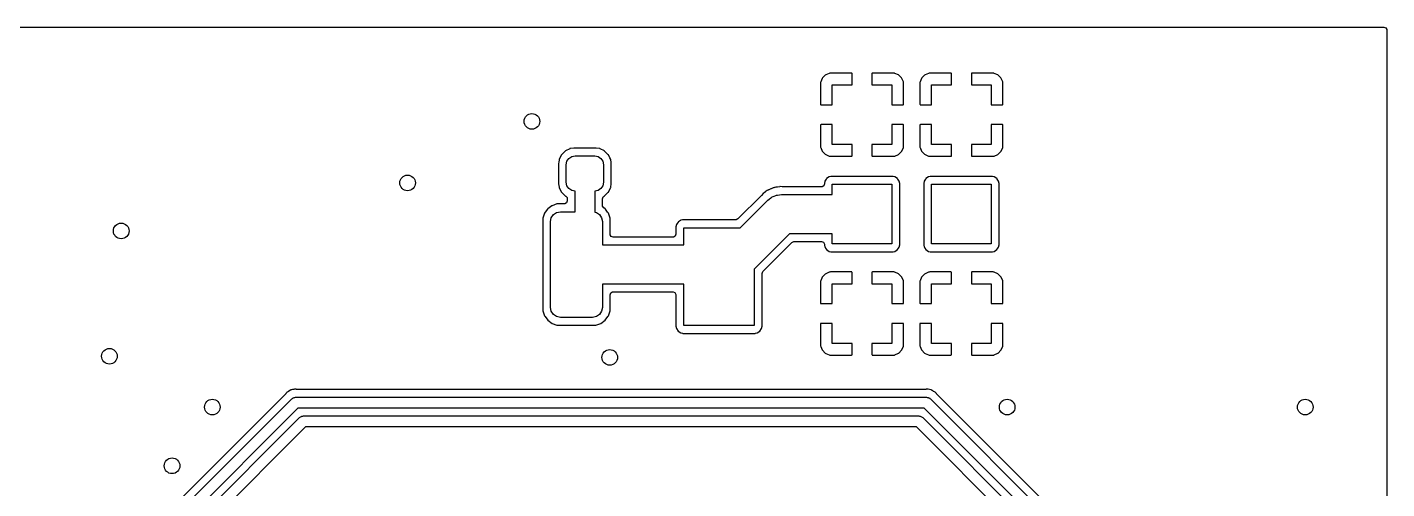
# Model space of a CAD drawing. Extents: x 2.37 to 5.13, y -5.38 to -2.62.
# Drawn here: x 3.764 to 5.132, y -3.082 to -2.618 of the extents above; entities that cross this region are included whole.
import ezdxf

# ---------------------------------------------------------------- set-up
doc = ezdxf.new("R2010")
doc.units = 0
doc.header["$MEASUREMENT"] = 0
doc.layers.add('BLACK', color=7, linetype='CONTINUOUS')

msp = doc.modelspace()

# ---------------------------------------------------------------- linework, layer by layer
at = {"layer": 'BLACK', "linetype": 'CONTINUOUS'}
for p, q in [((2.37081, -2.61789), (5.12919, -2.61789)), ((5.12919, -2.61789), (5.13107, -2.61858)), ((5.13107, -2.61858), (5.13206, -2.6203)), ((5.13206, -2.6203), (5.13211, -2.62081)), ((5.13211, -2.62081), (5.13211, -5.37919)), ((4.56694, -2.66619), (4.56421, -2.66893)), ((4.56738, -2.66589), (4.56694, -2.66619)), ((4.57095, -2.66431), (4.56738, -2.66589)), ((4.57137, -2.66419), (4.57095, -2.66431)), ((4.5721, -2.6641), (4.57137, -2.66419)), ((4.57227, -2.66409), (4.5721, -2.6641)), ((4.59359, -2.66409), (4.57227, -2.66409)), ((4.59379, -2.66421), (4.59359, -2.66409)), ((4.59394, -2.66461), (4.59379, -2.66421)), ((4.59394, -2.67591), (4.59394, -2.66461)), ((4.61406, -2.66424), (4.61394, -2.66445)), ((4.61394, -2.66445), (4.61394, -2.67591)), ((4.61445, -2.66409), (4.61406, -2.66424)), ((4.63561, -2.66409), (4.61445, -2.66409)), ((4.63578, -2.6641), (4.63561, -2.66409)), ((4.63648, -2.66419), (4.63578, -2.6641)), ((4.6369, -2.6643), (4.63648, -2.66419)), ((4.64048, -2.66588), (4.6369, -2.6643)), ((4.64092, -2.66618), (4.64048, -2.66588)), ((4.64365, -2.66891), (4.64092, -2.66618)), ((4.66694, -2.66619), (4.66421, -2.66893)), ((4.66738, -2.66589), (4.66694, -2.66619)), ((4.67095, -2.66431), (4.66738, -2.66589)), ((4.67137, -2.66419), (4.67095, -2.66431)), ((4.6721, -2.6641), (4.67137, -2.66419)), ((4.67227, -2.66409), (4.6721, -2.6641)), ((4.69359, -2.66409), (4.67227, -2.66409)), ((4.69379, -2.66421), (4.69359, -2.66409)), ((4.69394, -2.66461), (4.69379, -2.66421)), ((4.69394, -2.67591), (4.69394, -2.66461)), ((4.71406, -2.66424), (4.71394, -2.66445)), ((4.71394, -2.66445), (4.71394, -2.67591)), ((4.71445, -2.66409), (4.71406, -2.66424)), ((4.73561, -2.66409), (4.71445, -2.66409)), ((4.73578, -2.6641), (4.73561, -2.66409)), ((4.73648, -2.66419), (4.73578, -2.6641)), ((4.7369, -2.6643), (4.73648, -2.66419)), ((4.74048, -2.66588), (4.7369, -2.6643)), ((4.74092, -2.66618), (4.74048, -2.66588)), ((4.74365, -2.66891), (4.74092, -2.66618)), ((4.56214, -2.67407), (4.56213, -2.67423)), ((4.56213, -2.67423), (4.56213, -2.69539)), ((4.56222, -2.67336), (4.56214, -2.67407)), ((4.56233, -2.67294), (4.56222, -2.67336)), ((4.56391, -2.66936), (4.56233, -2.67294)), ((4.56421, -2.66893), (4.56391, -2.66936)), ((4.57394, -2.69591), (4.57394, -2.67591)), ((4.57394, -2.67591), (4.59394, -2.67591)), ((4.61394, -2.67591), (4.63394, -2.67591)), ((4.63394, -2.67591), (4.63394, -2.69591)), ((4.64395, -2.66935), (4.64365, -2.66891)), ((4.64554, -2.67292), (4.64395, -2.66935)), ((4.64565, -2.67334), (4.64554, -2.67292)), ((4.64574, -2.67407), (4.64565, -2.67334)), ((4.64575, -2.67424), (4.64574, -2.67407)), ((4.64575, -2.69555), (4.64575, -2.67424)), ((4.66214, -2.67407), (4.66213, -2.67423)), ((4.66213, -2.67423), (4.66213, -2.69539)), ((4.66222, -2.67336), (4.66214, -2.67407)), ((4.66233, -2.67294), (4.66222, -2.67336)), ((4.66391, -2.66936), (4.66233, -2.67294)), ((4.66421, -2.66893), (4.66391, -2.66936)), ((4.67394, -2.69591), (4.67394, -2.67591)), ((4.67394, -2.67591), (4.69394, -2.67591)), ((4.71394, -2.67591), (4.73394, -2.67591)), ((4.73394, -2.67591), (4.73394, -2.69591)), ((4.74395, -2.66935), (4.74365, -2.66891)), ((4.74554, -2.67292), (4.74395, -2.66935)), ((4.74565, -2.67334), (4.74554, -2.67292)), ((4.74574, -2.67407), (4.74565, -2.67334)), ((4.74575, -2.67424), (4.74574, -2.67407)), ((4.74575, -2.69555), (4.74575, -2.67424)), ((4.56213, -2.69539), (4.56227, -2.69579)), ((4.56227, -2.69579), (4.56248, -2.69591)), ((4.64523, -2.69591), (4.64563, -2.69576)), ((4.64563, -2.69576), (4.64575, -2.69555)), ((4.66213, -2.69539), (4.66227, -2.69579)), ((4.66227, -2.69579), (4.66248, -2.69591)), ((4.74523, -2.69591), (4.74563, -2.69576)), ((4.74563, -2.69576), (4.74575, -2.69555)), ((4.56248, -2.69591), (4.57394, -2.69591)), ((4.63394, -2.69591), (4.64523, -2.69591)), ((4.66248, -2.69591), (4.67394, -2.69591)), ((4.73394, -2.69591), (4.74523, -2.69591)), ((4.56225, -2.71605), (4.56213, -2.71626)), ((4.56213, -2.71626), (4.56213, -2.73757)), ((4.56264, -2.71591), (4.56225, -2.71605)), ((4.57394, -2.71591), (4.56264, -2.71591)), ((4.57394, -2.73591), (4.57394, -2.71591)), ((4.6454, -2.71591), (4.63394, -2.71591)), ((4.63394, -2.71591), (4.63394, -2.73591)), ((4.6456, -2.71603), (4.6454, -2.71591)), ((4.64575, -2.71642), (4.6456, -2.71603)), ((4.64575, -2.73758), (4.64575, -2.71642)), ((4.66225, -2.71605), (4.66213, -2.71626)), ((4.66213, -2.71626), (4.66213, -2.73757)), ((4.66264, -2.71591), (4.66225, -2.71605)), ((4.67394, -2.71591), (4.66264, -2.71591)), ((4.67394, -2.73591), (4.67394, -2.71591)), ((4.7454, -2.71591), (4.73394, -2.71591)), ((4.73394, -2.71591), (4.73394, -2.73591)), ((4.7456, -2.71603), (4.7454, -2.71591)), ((4.74575, -2.71642), (4.7456, -2.71603)), ((4.74575, -2.73758), (4.74575, -2.71642)), ((4.59394, -2.73591), (4.57394, -2.73591)), ((4.59394, -2.74737), (4.59394, -2.73591)), ((4.63394, -2.73591), (4.61394, -2.73591)), ((4.61394, -2.73591), (4.61394, -2.7472)), ((4.69394, -2.73591), (4.67394, -2.73591)), ((4.69394, -2.74737), (4.69394, -2.73591)), ((4.73394, -2.73591), (4.71394, -2.73591)), ((4.71394, -2.73591), (4.71394, -2.7472)), ((4.29991, -2.7492), (4.29903, -2.75094)), ((4.30133, -2.74642), (4.29991, -2.7492)), ((4.30144, -2.74621), (4.30133, -2.74642)), ((4.30133, -2.74642), (4.30133, -2.74642)), ((4.30519, -2.74246), (4.30144, -2.74621)), ((4.30539, -2.74236), (4.30519, -2.74246)), ((4.30971, -2.74015), (4.30539, -2.74236)), ((4.30539, -2.74236), (4.30539, -2.74236)), ((4.30697, -2.75279), (4.30889, -2.74992)), ((4.30889, -2.74992), (4.31177, -2.748)), ((4.30992, -2.74005), (4.30971, -2.74015)), ((4.30971, -2.74015), (4.30971, -2.74015)), ((4.31014, -2.74001), (4.30992, -2.74005)), ((4.31373, -2.73945), (4.31014, -2.74001)), ((4.31014, -2.74001), (4.31014, -2.74001)), ((4.31177, -2.748), (4.31516, -2.74732)), ((4.31384, -2.73943), (4.31373, -2.73945)), ((4.33616, -2.73943), (4.31384, -2.73943)), ((4.31516, -2.74732), (4.33484, -2.74732)), ((4.33484, -2.74732), (4.33823, -2.748)), ((4.33627, -2.73945), (4.33616, -2.73943)), ((4.33986, -2.74001), (4.33627, -2.73945)), ((4.33823, -2.748), (4.34111, -2.74992)), ((4.34008, -2.74005), (4.33986, -2.74001)), ((4.33986, -2.74001), (4.33986, -2.74001)), ((4.34029, -2.74015), (4.34008, -2.74005)), ((4.34461, -2.74236), (4.34029, -2.74015)), ((4.34029, -2.74015), (4.34029, -2.74015)), ((4.34111, -2.74992), (4.34303, -2.75279)), ((4.34481, -2.74246), (4.34461, -2.74236)), ((4.34461, -2.74236), (4.34461, -2.74236)), ((4.34856, -2.74621), (4.34481, -2.74246)), ((4.34867, -2.74642), (4.34856, -2.74621)), ((4.35009, -2.7492), (4.34867, -2.74642)), ((4.34867, -2.74642), (4.34867, -2.74642)), ((4.35097, -2.75094), (4.35009, -2.7492)), ((4.56213, -2.73757), (4.56214, -2.73775)), ((4.56214, -2.73775), (4.56222, -2.73847)), ((4.56222, -2.73847), (4.56234, -2.73889)), ((4.56234, -2.73889), (4.56393, -2.74247)), ((4.56393, -2.74247), (4.56422, -2.7429)), ((4.56422, -2.7429), (4.56696, -2.74563)), ((4.56696, -2.74563), (4.56739, -2.74593)), ((4.56739, -2.74593), (4.57097, -2.74751)), ((4.57097, -2.74751), (4.57139, -2.74762)), ((4.57139, -2.74762), (4.5721, -2.74771)), ((4.5721, -2.74771), (4.57227, -2.74772)), ((4.57227, -2.74772), (4.59342, -2.74772)), ((4.59342, -2.74772), (4.59382, -2.74757)), ((4.59382, -2.74757), (4.59394, -2.74737)), ((4.61394, -2.7472), (4.61408, -2.7476)), ((4.61408, -2.7476), (4.61429, -2.74772)), ((4.61429, -2.74772), (4.63561, -2.74772)), ((4.63561, -2.74772), (4.63578, -2.74771)), ((4.63578, -2.74771), (4.6365, -2.74762)), ((4.6365, -2.74762), (4.63692, -2.74751)), ((4.63692, -2.74751), (4.6405, -2.74592)), ((4.6405, -2.74592), (4.64093, -2.74562)), ((4.64093, -2.74562), (4.64366, -2.74288)), ((4.64366, -2.74288), (4.64396, -2.74245)), ((4.64396, -2.74245), (4.64554, -2.73887)), ((4.64554, -2.73887), (4.64566, -2.73845)), ((4.64566, -2.73845), (4.64574, -2.73774)), ((4.64574, -2.73774), (4.64575, -2.73758)), ((4.66213, -2.73757), (4.66214, -2.73775)), ((4.66214, -2.73775), (4.66222, -2.73847)), ((4.66222, -2.73847), (4.66234, -2.73889)), ((4.66234, -2.73889), (4.66393, -2.74247)), ((4.66393, -2.74247), (4.66422, -2.7429)), ((4.66422, -2.7429), (4.66696, -2.74563)), ((4.66696, -2.74563), (4.66739, -2.74593)), ((4.66739, -2.74593), (4.67097, -2.74751)), ((4.67097, -2.74751), (4.67139, -2.74762)), ((4.67139, -2.74762), (4.6721, -2.74771)), ((4.6721, -2.74771), (4.67227, -2.74772)), ((4.67227, -2.74772), (4.69342, -2.74772)), ((4.69342, -2.74772), (4.69382, -2.74757)), ((4.69382, -2.74757), (4.69394, -2.74737)), ((4.71394, -2.7472), (4.71408, -2.7476)), ((4.71408, -2.7476), (4.71429, -2.74772)), ((4.71429, -2.74772), (4.73561, -2.74772)), ((4.73561, -2.74772), (4.73578, -2.74771)), ((4.73578, -2.74771), (4.7365, -2.74762)), ((4.7365, -2.74762), (4.73692, -2.74751)), ((4.73692, -2.74751), (4.7405, -2.74592)), ((4.7405, -2.74592), (4.74093, -2.74562)), ((4.74093, -2.74562), (4.74366, -2.74288)), ((4.74366, -2.74288), (4.74396, -2.74245)), ((4.74396, -2.74245), (4.74554, -2.73887)), ((4.74554, -2.73887), (4.74566, -2.73845)), ((4.74566, -2.73845), (4.74574, -2.73774)), ((4.74574, -2.73774), (4.74575, -2.73758)), ((4.29859, -2.75369), (4.29841, -2.75486)), ((4.29841, -2.75486), (4.29841, -2.77522)), ((4.29899, -2.75117), (4.29859, -2.75369)), ((4.29903, -2.75094), (4.29899, -2.75117)), ((4.29899, -2.75117), (4.29899, -2.75117)), ((4.3063, -2.75618), (4.30697, -2.75279)), ((4.3063, -2.7739), (4.3063, -2.75618)), ((4.34303, -2.75279), (4.3437, -2.75618)), ((4.3437, -2.75618), (4.3437, -2.7739)), ((4.35101, -2.75117), (4.35097, -2.75094)), ((4.35141, -2.75369), (4.35101, -2.75117)), ((4.35101, -2.75117), (4.35101, -2.75117)), ((4.35159, -2.75486), (4.35141, -2.75369)), ((4.35159, -2.77522), (4.35159, -2.75486)), ((4.29841, -2.77522), (4.29842, -2.77533)), ((4.29842, -2.77533), (4.29899, -2.77891)), ((4.30697, -2.77729), (4.3063, -2.7739)), ((4.30889, -2.78016), (4.30697, -2.77729)), ((4.34303, -2.77729), (4.34111, -2.78016)), ((4.3437, -2.7739), (4.34303, -2.77729)), ((4.35101, -2.77891), (4.35158, -2.77533)), ((4.35158, -2.77533), (4.35159, -2.77522)), ((4.56536, -2.77738), (4.56364, -2.77838)), ((4.56604, -2.77551), (4.56536, -2.77738)), ((4.5665, -2.77283), (4.56604, -2.77513)), ((4.56604, -2.77513), (4.56604, -2.77551)), ((4.56785, -2.7708), (4.5665, -2.77283)), ((4.56809, -2.77045), (4.56785, -2.7708)), ((4.56825, -2.77021), (4.56809, -2.77045)), ((4.57086, -2.76847), (4.56825, -2.77021)), ((4.57261, -2.76812), (4.57086, -2.76847)), ((4.57302, -2.76804), (4.57261, -2.76812)), ((4.57316, -2.76801), (4.57302, -2.76804)), ((4.57302, -2.76804), (4.57302, -2.76804)), ((4.63471, -2.76801), (4.57316, -2.76801)), ((4.57394, -2.78631), (4.57394, -2.77591)), ((4.57394, -2.77591), (4.63394, -2.77591)), ((4.63394, -2.77591), (4.63394, -2.83591)), ((4.63485, -2.76804), (4.63471, -2.76801)), ((4.63486, -2.76804), (4.63485, -2.76804)), ((4.63526, -2.76812), (4.63486, -2.76804)), ((4.63702, -2.76847), (4.63526, -2.76812)), ((4.63963, -2.77021), (4.63702, -2.76847)), ((4.63979, -2.77045), (4.63963, -2.77021)), ((4.64002, -2.7708), (4.63979, -2.77045)), ((4.64137, -2.77283), (4.64002, -2.7708)), ((4.64183, -2.77513), (4.64137, -2.77283)), ((4.64183, -2.83668), (4.64183, -2.77513)), ((4.6665, -2.77283), (4.66604, -2.77513)), ((4.66604, -2.77513), (4.66604, -2.83668)), ((4.66785, -2.7708), (4.6665, -2.77283)), ((4.66809, -2.77045), (4.66785, -2.7708)), ((4.66825, -2.77021), (4.66809, -2.77045)), ((4.67086, -2.76847), (4.66825, -2.77021)), ((4.67261, -2.76812), (4.67086, -2.76847)), ((4.67302, -2.76804), (4.67261, -2.76812)), ((4.67316, -2.76801), (4.67302, -2.76804)), ((4.67302, -2.76804), (4.67302, -2.76804)), ((4.73471, -2.76801), (4.67316, -2.76801)), ((4.67394, -2.83591), (4.67394, -2.77591)), ((4.67394, -2.77591), (4.73394, -2.77591)), ((4.73394, -2.77591), (4.73394, -2.83591)), ((4.73485, -2.76804), (4.73471, -2.76801)), ((4.73486, -2.76804), (4.73485, -2.76804)), ((4.73526, -2.76812), (4.73486, -2.76804)), ((4.73702, -2.76847), (4.73526, -2.76812)), ((4.73963, -2.77021), (4.73702, -2.76847)), ((4.73979, -2.77045), (4.73963, -2.77021)), ((4.74002, -2.7708), (4.73979, -2.77045)), ((4.74137, -2.77283), (4.74002, -2.7708)), ((4.74183, -2.77513), (4.74137, -2.77283)), ((4.74183, -2.83668), (4.74183, -2.77513)), ((4.29899, -2.77891), (4.29899, -2.77891)), ((4.29899, -2.77891), (4.29903, -2.77914)), ((4.29903, -2.77914), (4.29913, -2.77934)), ((4.29913, -2.77934), (4.29913, -2.77934)), ((4.29913, -2.77934), (4.30133, -2.78366)), ((4.30133, -2.78366), (4.30133, -2.78366)), ((4.30133, -2.78366), (4.30144, -2.78387)), ((4.30144, -2.78387), (4.30519, -2.78762)), ((4.30519, -2.78762), (4.30539, -2.78772)), ((4.30539, -2.78772), (4.30539, -2.78772)), ((4.30539, -2.78772), (4.30567, -2.78787)), ((4.30567, -2.78787), (4.30703, -2.78932)), ((4.30703, -2.78932), (4.30726, -2.79046)), ((4.30726, -2.79046), (4.30726, -2.79264)), ((4.31177, -2.78208), (4.30889, -2.78016)), ((4.31516, -2.78276), (4.31177, -2.78208)), ((4.31516, -2.80345), (4.31516, -2.78276)), ((4.33823, -2.78208), (4.33484, -2.78276)), ((4.33484, -2.78276), (4.33484, -2.80387)), ((4.34111, -2.78016), (4.33823, -2.78208)), ((4.34274, -2.79046), (4.34342, -2.78859)), ((4.34274, -2.79714), (4.34274, -2.79046)), ((4.34342, -2.78859), (4.34433, -2.78787)), ((4.34433, -2.78787), (4.34461, -2.78772)), ((4.34461, -2.78772), (4.34481, -2.78762)), ((4.34461, -2.78772), (4.34461, -2.78772)), ((4.34481, -2.78762), (4.34856, -2.78387)), ((4.34856, -2.78387), (4.34867, -2.78366)), ((4.34867, -2.78366), (4.35087, -2.77934)), ((4.34867, -2.78366), (4.34867, -2.78366)), ((4.35087, -2.77934), (4.35097, -2.77914)), ((4.35087, -2.77934), (4.35087, -2.77934)), ((4.35097, -2.77914), (4.35101, -2.77891)), ((4.35101, -2.77891), (4.35101, -2.77891)), ((4.5026, -2.78714), (4.47896, -2.81078)), ((4.50272, -2.78701), (4.5026, -2.78714)), ((4.50425, -2.78529), (4.50272, -2.78701)), ((4.50437, -2.78516), (4.50425, -2.78529)), ((4.50451, -2.78506), (4.50437, -2.78516)), ((4.50646, -2.78372), (4.50451, -2.78506)), ((4.50451, -2.78506), (4.50451, -2.78506)), ((4.50658, -2.78363), (4.50646, -2.78372)), ((4.50846, -2.78219), (4.50658, -2.78363)), ((4.5086, -2.78209), (4.50846, -2.78219)), ((4.50846, -2.78219), (4.50846, -2.78219)), ((4.50902, -2.7819), (4.5086, -2.78209)), ((4.50899, -2.79191), (4.51061, -2.79073)), ((4.50949, -2.78164), (4.50902, -2.7819)), ((4.50972, -2.78148), (4.50949, -2.78164)), ((4.50987, -2.78138), (4.50972, -2.78148)), ((4.51003, -2.78132), (4.50987, -2.78138)), ((4.51224, -2.78048), (4.51003, -2.78132)), ((4.51003, -2.78132), (4.51003, -2.78132)), ((4.51061, -2.79073), (4.51213, -2.78942)), ((4.51213, -2.78942), (4.51286, -2.78909)), ((4.51239, -2.78042), (4.51224, -2.78048)), ((4.51455, -2.77948), (4.51239, -2.78042)), ((4.51286, -2.78909), (4.5135, -2.78862)), ((4.5135, -2.78862), (4.51539, -2.78794)), ((4.51471, -2.7794), (4.51455, -2.77948)), ((4.51455, -2.77948), (4.51455, -2.77948)), ((4.51516, -2.77933), (4.51471, -2.7794)), ((4.51569, -2.77918), (4.51516, -2.77933)), ((4.51539, -2.78794), (4.51722, -2.78711)), ((4.51611, -2.77902), (4.51569, -2.77918)), ((4.51701, -2.77891), (4.51611, -2.77902)), ((4.51863, -2.77872), (4.51701, -2.77891)), ((4.51722, -2.78711), (4.518, -2.78699)), ((4.518, -2.78699), (4.51875, -2.78672)), ((4.51879, -2.77869), (4.51863, -2.77872)), ((4.51875, -2.78672), (4.52075, -2.7866)), ((4.52111, -2.77829), (4.51879, -2.77869)), ((4.52075, -2.7866), (4.52274, -2.78631)), ((4.52129, -2.77826), (4.52111, -2.77829)), ((4.52111, -2.77829), (4.52111, -2.77829)), ((4.52146, -2.77827), (4.52129, -2.77826)), ((4.5236, -2.77841), (4.52146, -2.77827)), ((4.52274, -2.78631), (4.57394, -2.78631)), ((4.5238, -2.77842), (4.5236, -2.77841)), ((4.56313, -2.77842), (4.5238, -2.77842)), ((4.56364, -2.77838), (4.56313, -2.77842)), ((4.28442, -2.8049), (4.28266, -2.80993)), ((4.28513, -2.80394), (4.28442, -2.8049)), ((4.28746, -2.80078), (4.28513, -2.80394)), ((4.28759, -2.80061), (4.28746, -2.80078)), ((4.28911, -2.79949), (4.28759, -2.80061)), ((4.29171, -2.79757), (4.28911, -2.79949)), ((4.29188, -2.79744), (4.29171, -2.79757)), ((4.29171, -2.79757), (4.29171, -2.79757)), ((4.29691, -2.79567), (4.29188, -2.79744)), ((4.29332, -2.80633), (4.29651, -2.8042)), ((4.29651, -2.8042), (4.30028, -2.80345)), ((4.29709, -2.79566), (4.29691, -2.79567)), ((4.29809, -2.79556), (4.29709, -2.79566)), ((4.29709, -2.79566), (4.29709, -2.79566)), ((4.29816, -2.79556), (4.29809, -2.79556)), ((4.29809, -2.79556), (4.29809, -2.79556)), ((4.30435, -2.79556), (4.29816, -2.79556)), ((4.30028, -2.80345), (4.31516, -2.80345)), ((4.30486, -2.79551), (4.30435, -2.79556)), ((4.30658, -2.79452), (4.30486, -2.79551)), ((4.30726, -2.79264), (4.30658, -2.79452)), ((4.33484, -2.80387), (4.33652, -2.8042)), ((4.33652, -2.8042), (4.33972, -2.80633)), ((4.34282, -2.79783), (4.34274, -2.79714)), ((4.34392, -2.79949), (4.34282, -2.79783)), ((4.34526, -2.80048), (4.34392, -2.79949)), ((4.34544, -2.80061), (4.34526, -2.80048)), ((4.34526, -2.80048), (4.34526, -2.80048)), ((4.34557, -2.80078), (4.34544, -2.80061)), ((4.3479, -2.80394), (4.34557, -2.80078)), ((4.34861, -2.8049), (4.3479, -2.80394)), ((4.35037, -2.80993), (4.34861, -2.8049)), ((4.48137, -2.81953), (4.50882, -2.79208)), ((4.50882, -2.79208), (4.50899, -2.79191)), ((4.28266, -2.80993), (4.28254, -2.81117)), ((4.28254, -2.81117), (4.28254, -2.90203)), ((4.29043, -2.81329), (4.29118, -2.80953)), ((4.29043, -2.89991), (4.29043, -2.81329)), ((4.29118, -2.80953), (4.29332, -2.80633)), ((4.33972, -2.80633), (4.34185, -2.80953)), ((4.34185, -2.80953), (4.3426, -2.81329)), ((4.3426, -2.81329), (4.3426, -2.83691)), ((4.35049, -2.81117), (4.35037, -2.80993)), ((4.35049, -2.82611), (4.35049, -2.81117)), ((4.41713, -2.81645), (4.41667, -2.81875)), ((4.41667, -2.81875), (4.41667, -2.82611)), ((4.4178, -2.81545), (4.41713, -2.81645)), ((4.41872, -2.81408), (4.4178, -2.81545)), ((4.41888, -2.81384), (4.41872, -2.81408)), ((4.41911, -2.81368), (4.41888, -2.81384)), ((4.42125, -2.81225), (4.41911, -2.81368)), ((4.42149, -2.81209), (4.42125, -2.81225)), ((4.42125, -2.81225), (4.42125, -2.81225)), ((4.42324, -2.81174), (4.42149, -2.81209)), ((4.42365, -2.81166), (4.42324, -2.81174)), ((4.42379, -2.81163), (4.42365, -2.81166)), ((4.42365, -2.81166), (4.42365, -2.81166)), ((4.4769, -2.81163), (4.42379, -2.81163)), ((4.47715, -2.81162), (4.4769, -2.81163)), ((4.47896, -2.81078), (4.47715, -2.81162)), ((4.35054, -2.82661), (4.35049, -2.82611)), ((4.35153, -2.82834), (4.35054, -2.82661)), ((4.35341, -2.82902), (4.35153, -2.82834)), ((4.41376, -2.82902), (4.35341, -2.82902)), ((4.41427, -2.82898), (4.41376, -2.82902)), ((4.41599, -2.82798), (4.41427, -2.82898)), ((4.41667, -2.82611), (4.41599, -2.82798)), ((4.42457, -2.83691), (4.42457, -2.81953)), ((4.42457, -2.81953), (4.48137, -2.81953)), ((4.53089, -2.82569), (4.49543, -2.86115)), ((4.57394, -2.82569), (4.53089, -2.82569)), ((4.57394, -2.83591), (4.57394, -2.82569)), ((4.3426, -2.83691), (4.42457, -2.83691)), ((4.50418, -2.86356), (4.53331, -2.83443)), ((4.53331, -2.83443), (4.53512, -2.83359)), ((4.53512, -2.83359), (4.53537, -2.83358)), ((4.53537, -2.83358), (4.56313, -2.83358)), ((4.56313, -2.83358), (4.565, -2.83426)), ((4.565, -2.83426), (4.566, -2.83599)), ((4.566, -2.83599), (4.56604, -2.83649)), ((4.56604, -2.83649), (4.56604, -2.83668)), ((4.56604, -2.83668), (4.5665, -2.83899)), ((4.5665, -2.83899), (4.56666, -2.83922)), ((4.56666, -2.83922), (4.56666, -2.83922)), ((4.56666, -2.83922), (4.56723, -2.84008)), ((4.56723, -2.84008), (4.56825, -2.8416)), ((4.56825, -2.8416), (4.57086, -2.84334)), ((4.57086, -2.84334), (4.57261, -2.84369)), ((4.57261, -2.84369), (4.57302, -2.84377)), ((4.57302, -2.84377), (4.57302, -2.84377)), ((4.57302, -2.84377), (4.57316, -2.8438)), ((4.57316, -2.8438), (4.63471, -2.8438)), ((4.63394, -2.83591), (4.57394, -2.83591)), ((4.63471, -2.8438), (4.63485, -2.84377)), ((4.63485, -2.84377), (4.63486, -2.84377)), ((4.63486, -2.84377), (4.63526, -2.84369)), ((4.63526, -2.84369), (4.63702, -2.84334)), ((4.63702, -2.84334), (4.63963, -2.8416)), ((4.63963, -2.8416), (4.64064, -2.84008)), ((4.64064, -2.84008), (4.64121, -2.83922)), ((4.64121, -2.83922), (4.64137, -2.83899)), ((4.64121, -2.83922), (4.64121, -2.83922)), ((4.64137, -2.83899), (4.64183, -2.83668)), ((4.66604, -2.83668), (4.6665, -2.83899)), ((4.6665, -2.83899), (4.66666, -2.83922)), ((4.66666, -2.83922), (4.66666, -2.83922)), ((4.66666, -2.83922), (4.66723, -2.84008)), ((4.66723, -2.84008), (4.66825, -2.8416)), ((4.66825, -2.8416), (4.67086, -2.84334)), ((4.67086, -2.84334), (4.67261, -2.84369)), ((4.67261, -2.84369), (4.67302, -2.84377)), ((4.67302, -2.84377), (4.67302, -2.84377)), ((4.67302, -2.84377), (4.67316, -2.8438)), ((4.67316, -2.8438), (4.73471, -2.8438)), ((4.73394, -2.83591), (4.67394, -2.83591)), ((4.73471, -2.8438), (4.73485, -2.84377)), ((4.73485, -2.84377), (4.73486, -2.84377)), ((4.73486, -2.84377), (4.73526, -2.84369)), ((4.73526, -2.84369), (4.73702, -2.84334)), ((4.73702, -2.84334), (4.73963, -2.8416)), ((4.73963, -2.8416), (4.74064, -2.84008)), ((4.74064, -2.84008), (4.74121, -2.83922)), ((4.74121, -2.83922), (4.74137, -2.83899)), ((4.74121, -2.83922), (4.74121, -2.83922)), ((4.74137, -2.83899), (4.74183, -2.83668)), ((4.49543, -2.86115), (4.49543, -2.91795)), ((4.50333, -2.86562), (4.50401, -2.86375)), ((4.50333, -2.91873), (4.50333, -2.86562)), ((4.50401, -2.86375), (4.50418, -2.86356)), ((4.56222, -2.87336), (4.56214, -2.87407)), ((4.56233, -2.87294), (4.56222, -2.87336)), ((4.56391, -2.86936), (4.56233, -2.87294)), ((4.56421, -2.86893), (4.56391, -2.86936)), ((4.56694, -2.86619), (4.56421, -2.86893)), ((4.56738, -2.86589), (4.56694, -2.86619)), ((4.57095, -2.86431), (4.56738, -2.86589)), ((4.57137, -2.86419), (4.57095, -2.86431)), ((4.5721, -2.8641), (4.57137, -2.86419)), ((4.57227, -2.86409), (4.5721, -2.8641)), ((4.59359, -2.86409), (4.57227, -2.86409)), ((4.59379, -2.86421), (4.59359, -2.86409)), ((4.59394, -2.86461), (4.59379, -2.86421)), ((4.59394, -2.87591), (4.59394, -2.86461)), ((4.61406, -2.86424), (4.61394, -2.86445)), ((4.61394, -2.86445), (4.61394, -2.87591)), ((4.61445, -2.86409), (4.61406, -2.86424)), ((4.63561, -2.86409), (4.61445, -2.86409)), ((4.63578, -2.8641), (4.63561, -2.86409)), ((4.63648, -2.86419), (4.63578, -2.8641)), ((4.6369, -2.8643), (4.63648, -2.86419)), ((4.64048, -2.86588), (4.6369, -2.8643)), ((4.64092, -2.86618), (4.64048, -2.86588)), ((4.64365, -2.86891), (4.64092, -2.86618)), ((4.64395, -2.86935), (4.64365, -2.86891)), ((4.64554, -2.87292), (4.64395, -2.86935)), ((4.64565, -2.87334), (4.64554, -2.87292)), ((4.64574, -2.87407), (4.64565, -2.87334)), ((4.66222, -2.87336), (4.66214, -2.87407)), ((4.66233, -2.87294), (4.66222, -2.87336)), ((4.66391, -2.86936), (4.66233, -2.87294)), ((4.66421, -2.86893), (4.66391, -2.86936)), ((4.66694, -2.86619), (4.66421, -2.86893)), ((4.66738, -2.86589), (4.66694, -2.86619)), ((4.67095, -2.86431), (4.66738, -2.86589)), ((4.67137, -2.86419), (4.67095, -2.86431)), ((4.6721, -2.8641), (4.67137, -2.86419)), ((4.67227, -2.86409), (4.6721, -2.8641)), ((4.69359, -2.86409), (4.67227, -2.86409)), ((4.69379, -2.86421), (4.69359, -2.86409)), ((4.69394, -2.86461), (4.69379, -2.86421)), ((4.69394, -2.87591), (4.69394, -2.86461)), ((4.71406, -2.86424), (4.71394, -2.86445)), ((4.71394, -2.86445), (4.71394, -2.87591)), ((4.71445, -2.86409), (4.71406, -2.86424)), ((4.73561, -2.86409), (4.71445, -2.86409)), ((4.73578, -2.8641), (4.73561, -2.86409)), ((4.73648, -2.86419), (4.73578, -2.8641)), ((4.7369, -2.8643), (4.73648, -2.86419)), ((4.74048, -2.86588), (4.7369, -2.8643)), ((4.74092, -2.86618), (4.74048, -2.86588)), ((4.74365, -2.86891), (4.74092, -2.86618)), ((4.74395, -2.86935), (4.74365, -2.86891)), ((4.74554, -2.87292), (4.74395, -2.86935)), ((4.74565, -2.87334), (4.74554, -2.87292)), ((4.74574, -2.87407), (4.74565, -2.87334)), ((4.42457, -2.87629), (4.3426, -2.87629)), ((4.3426, -2.87629), (4.3426, -2.89991)), ((4.35049, -2.88709), (4.35117, -2.88522)), ((4.35049, -2.90203), (4.35049, -2.88709)), ((4.35117, -2.88522), (4.3529, -2.88422)), ((4.3529, -2.88422), (4.35341, -2.88418)), ((4.35341, -2.88418), (4.41376, -2.88418)), ((4.41376, -2.88418), (4.41563, -2.88486)), ((4.41563, -2.88486), (4.41663, -2.88659)), ((4.41663, -2.88659), (4.41667, -2.88709)), ((4.41667, -2.88709), (4.41667, -2.91873)), ((4.42457, -2.91795), (4.42457, -2.87629)), ((4.56214, -2.87407), (4.56213, -2.87423)), ((4.56213, -2.87423), (4.56213, -2.89539)), ((4.57394, -2.89591), (4.57394, -2.87591)), ((4.57394, -2.87591), (4.59394, -2.87591)), ((4.61394, -2.87591), (4.63394, -2.87591)), ((4.63394, -2.87591), (4.63394, -2.89591)), ((4.64575, -2.87424), (4.64574, -2.87407)), ((4.64575, -2.89555), (4.64575, -2.87424)), ((4.66214, -2.87407), (4.66213, -2.87423)), ((4.66213, -2.87423), (4.66213, -2.89539)), ((4.67394, -2.89591), (4.67394, -2.87591)), ((4.67394, -2.87591), (4.69394, -2.87591)), ((4.71394, -2.87591), (4.73394, -2.87591)), ((4.73394, -2.87591), (4.73394, -2.89591)), ((4.74575, -2.87424), (4.74574, -2.87407)), ((4.74575, -2.89555), (4.74575, -2.87424)), ((4.29118, -2.90367), (4.29043, -2.89991)), ((4.3426, -2.89991), (4.34185, -2.90367)), ((4.56213, -2.89539), (4.56227, -2.89579)), ((4.56227, -2.89579), (4.56248, -2.89591)), ((4.56248, -2.89591), (4.57394, -2.89591)), ((4.63394, -2.89591), (4.64523, -2.89591)), ((4.64523, -2.89591), (4.64563, -2.89576)), ((4.64563, -2.89576), (4.64575, -2.89555)), ((4.66213, -2.89539), (4.66227, -2.89579)), ((4.66227, -2.89579), (4.66248, -2.89591)), ((4.66248, -2.89591), (4.67394, -2.89591)), ((4.73394, -2.89591), (4.74523, -2.89591)), ((4.74523, -2.89591), (4.74563, -2.89576)), ((4.74563, -2.89576), (4.74575, -2.89555)), ((4.28254, -2.90203), (4.28266, -2.90327)), ((4.28266, -2.90327), (4.28442, -2.9083)), ((4.28442, -2.9083), (4.28455, -2.90848)), ((4.28455, -2.90848), (4.28455, -2.90848)), ((4.28455, -2.90848), (4.28493, -2.90898)), ((4.28493, -2.90898), (4.28759, -2.91259)), ((4.28759, -2.91259), (4.29188, -2.91576)), ((4.29332, -2.90687), (4.29118, -2.90367)), ((4.29651, -2.909), (4.29332, -2.90687)), ((4.30028, -2.90975), (4.29651, -2.909)), ((4.33276, -2.90975), (4.30028, -2.90975)), ((4.33652, -2.909), (4.33276, -2.90975)), ((4.33972, -2.90687), (4.33652, -2.909)), ((4.34185, -2.90367), (4.33972, -2.90687)), ((4.34115, -2.91576), (4.34544, -2.91259)), ((4.34544, -2.91259), (4.34811, -2.90898)), ((4.34811, -2.90898), (4.34848, -2.90848)), ((4.34848, -2.90848), (4.34861, -2.9083)), ((4.34848, -2.90848), (4.34848, -2.90848)), ((4.34861, -2.9083), (4.35037, -2.90327)), ((4.35037, -2.90327), (4.35049, -2.90203)), ((4.29188, -2.91576), (4.29691, -2.91753)), ((4.29691, -2.91753), (4.29709, -2.91754)), ((4.29709, -2.91754), (4.29709, -2.91754)), ((4.29709, -2.91754), (4.29809, -2.91764)), ((4.29809, -2.91764), (4.29809, -2.91764)), ((4.29809, -2.91764), (4.29816, -2.91764)), ((4.29816, -2.91764), (4.33488, -2.91764)), ((4.33488, -2.91764), (4.33494, -2.91764)), ((4.33494, -2.91764), (4.33594, -2.91754)), ((4.33494, -2.91764), (4.33494, -2.91764)), ((4.33594, -2.91754), (4.33612, -2.91753)), ((4.33594, -2.91754), (4.33594, -2.91754)), ((4.33612, -2.91753), (4.34115, -2.91576)), ((4.41667, -2.91873), (4.41713, -2.92103)), ((4.41713, -2.92103), (4.41888, -2.92364)), ((4.41888, -2.92364), (4.42149, -2.92539)), ((4.42149, -2.92539), (4.42324, -2.92574)), ((4.42324, -2.92574), (4.42365, -2.92582)), ((4.42365, -2.92582), (4.42365, -2.92582)), ((4.42365, -2.92582), (4.42379, -2.92585)), ((4.42379, -2.92585), (4.49621, -2.92585)), ((4.49543, -2.91795), (4.42457, -2.91795)), ((4.49621, -2.92585), (4.49635, -2.92582)), ((4.49635, -2.92582), (4.49676, -2.92574)), ((4.49635, -2.92582), (4.49635, -2.92582)), ((4.49676, -2.92574), (4.49851, -2.92539)), ((4.49851, -2.92539), (4.50112, -2.92364)), ((4.50112, -2.92364), (4.50287, -2.92103)), ((4.50287, -2.92103), (4.50333, -2.91873)), ((4.56225, -2.91605), (4.56213, -2.91626)), ((4.56213, -2.91626), (4.56213, -2.93757)), ((4.56264, -2.91591), (4.56225, -2.91605)), ((4.57394, -2.91591), (4.56264, -2.91591)), ((4.57394, -2.93591), (4.57394, -2.91591)), ((4.6454, -2.91591), (4.63394, -2.91591)), ((4.63394, -2.91591), (4.63394, -2.93591)), ((4.6456, -2.91603), (4.6454, -2.91591)), ((4.64575, -2.91642), (4.6456, -2.91603)), ((4.64575, -2.93758), (4.64575, -2.91642)), ((4.66225, -2.91605), (4.66213, -2.91626)), ((4.66213, -2.91626), (4.66213, -2.93757)), ((4.66264, -2.91591), (4.66225, -2.91605)), ((4.67394, -2.91591), (4.66264, -2.91591)), ((4.67394, -2.93591), (4.67394, -2.91591)), ((4.7454, -2.91591), (4.73394, -2.91591)), ((4.73394, -2.91591), (4.73394, -2.93591)), ((4.7456, -2.91603), (4.7454, -2.91591)), ((4.74575, -2.91642), (4.7456, -2.91603)), ((4.74575, -2.93758), (4.74575, -2.91642)), ((4.56213, -2.93757), (4.56214, -2.93775)), ((4.56214, -2.93775), (4.56222, -2.93847)), ((4.56222, -2.93847), (4.56234, -2.93889)), ((4.56234, -2.93889), (4.56393, -2.94247)), ((4.59394, -2.93591), (4.57394, -2.93591)), ((4.59394, -2.94737), (4.59394, -2.93591)), ((4.63394, -2.93591), (4.61394, -2.93591)), ((4.61394, -2.93591), (4.61394, -2.9472)), ((4.64396, -2.94245), (4.64554, -2.93887)), ((4.64554, -2.93887), (4.64566, -2.93845)), ((4.64566, -2.93845), (4.64574, -2.93774)), ((4.64574, -2.93774), (4.64575, -2.93758)), ((4.66213, -2.93757), (4.66214, -2.93775)), ((4.66214, -2.93775), (4.66222, -2.93847)), ((4.66222, -2.93847), (4.66234, -2.93889)), ((4.66234, -2.93889), (4.66393, -2.94247)), ((4.69394, -2.93591), (4.67394, -2.93591)), ((4.69394, -2.94737), (4.69394, -2.93591)), ((4.73394, -2.93591), (4.71394, -2.93591)), ((4.71394, -2.93591), (4.71394, -2.9472)), ((4.74396, -2.94245), (4.74554, -2.93887)), ((4.74554, -2.93887), (4.74566, -2.93845)), ((4.74566, -2.93845), (4.74574, -2.93774)), ((4.74574, -2.93774), (4.74575, -2.93758)), ((4.56393, -2.94247), (4.56422, -2.9429)), ((4.56422, -2.9429), (4.56696, -2.94563)), ((4.56696, -2.94563), (4.56739, -2.94593)), ((4.56739, -2.94593), (4.57097, -2.94751)), ((4.57097, -2.94751), (4.57139, -2.94762)), ((4.57139, -2.94762), (4.5721, -2.94771)), ((4.5721, -2.94771), (4.57227, -2.94772)), ((4.57227, -2.94772), (4.59342, -2.94772)), ((4.59342, -2.94772), (4.59382, -2.94757)), ((4.59382, -2.94757), (4.59394, -2.94737)), ((4.61394, -2.9472), (4.61408, -2.9476)), ((4.61408, -2.9476), (4.61429, -2.94772)), ((4.61429, -2.94772), (4.63561, -2.94772)), ((4.63561, -2.94772), (4.63578, -2.94771)), ((4.63578, -2.94771), (4.6365, -2.94762)), ((4.6365, -2.94762), (4.63692, -2.94751)), ((4.63692, -2.94751), (4.6405, -2.94592)), ((4.6405, -2.94592), (4.64093, -2.94562)), ((4.64093, -2.94562), (4.64366, -2.94288)), ((4.64366, -2.94288), (4.64396, -2.94245)), ((4.66393, -2.94247), (4.66422, -2.9429)), ((4.66422, -2.9429), (4.66696, -2.94563)), ((4.66696, -2.94563), (4.66739, -2.94593)), ((4.66739, -2.94593), (4.67097, -2.94751)), ((4.67097, -2.94751), (4.67139, -2.94762)), ((4.67139, -2.94762), (4.6721, -2.94771)), ((4.6721, -2.94771), (4.67227, -2.94772)), ((4.67227, -2.94772), (4.69342, -2.94772)), ((4.69342, -2.94772), (4.69382, -2.94757)), ((4.69382, -2.94757), (4.69394, -2.94737)), ((4.71394, -2.9472), (4.71408, -2.9476)), ((4.71408, -2.9476), (4.71429, -2.94772)), ((4.71429, -2.94772), (4.73561, -2.94772)), ((4.73561, -2.94772), (4.73578, -2.94771)), ((4.73578, -2.94771), (4.7365, -2.94762)), ((4.7365, -2.94762), (4.73692, -2.94751)), ((4.73692, -2.94751), (4.7405, -2.94592)), ((4.7405, -2.94592), (4.74093, -2.94562)), ((4.74093, -2.94562), (4.74366, -2.94288)), ((4.74366, -2.94288), (4.74396, -2.94245)), ((4.02808, -2.98321), (4.02787, -2.98336)), ((4.02832, -2.98315), (4.02808, -2.98321)), ((4.02843, -2.9831), (4.02832, -2.98315)), ((4.02884, -2.98293), (4.02843, -2.9831)), ((4.02895, -2.98289), (4.02884, -2.98293)), ((4.02917, -2.98276), (4.02895, -2.98289)), ((4.02954, -2.9827), (4.02917, -2.98276)), ((4.0308, -2.98247), (4.02954, -2.9827)), ((4.03105, -2.98242), (4.0308, -2.98247)), ((4.03207, -2.98215), (4.03105, -2.98242)), ((4.03264, -2.98199), (4.03207, -2.98215)), ((4.0329, -2.98201), (4.03264, -2.98199)), ((4.03429, -2.98213), (4.0329, -2.98201)), ((4.0329, -2.98201), (4.0329, -2.98201)), ((4.03454, -2.98215), (4.03429, -2.98213)), ((4.35142, -2.98215), (4.03454, -2.98215)), ((4.6682, -2.98215), (4.35142, -2.98215)), ((4.66846, -2.98213), (4.6682, -2.98215)), ((4.66856, -2.98213), (4.66846, -2.98213)), ((4.6701, -2.98199), (4.66856, -2.98213)), ((4.67064, -2.98213), (4.6701, -2.98199)), ((4.6717, -2.98242), (4.67064, -2.98213)), ((4.67194, -2.98247), (4.6717, -2.98242)), ((4.67357, -2.98276), (4.67194, -2.98247)), ((4.67379, -2.98289), (4.67357, -2.98276)), ((4.6739, -2.98293), (4.67379, -2.98289)), ((4.67431, -2.9831), (4.6739, -2.98293)), ((4.67442, -2.98315), (4.67431, -2.9831)), ((4.67467, -2.98321), (4.67442, -2.98315)), ((4.67488, -2.98336), (4.67467, -2.98321)), ((4.02385, -2.98658), (3.76898, -3.24145)), ((3.77406, -3.24753), (4.02993, -2.99165)), ((4.02402, -2.98639), (4.02385, -2.98658)), ((4.02492, -2.98532), (4.02402, -2.98639)), ((4.02508, -2.98512), (4.02492, -2.98532)), ((4.02492, -2.98532), (4.02492, -2.98532)), ((4.0253, -2.985), (4.02508, -2.98512)), ((4.02651, -2.9843), (4.0253, -2.985)), ((4.0253, -2.985), (4.0253, -2.985)), ((4.02673, -2.98416), (4.02651, -2.9843)), ((4.02787, -2.98336), (4.02673, -2.98416)), ((4.02787, -2.98336), (4.02787, -2.98336)), ((4.02993, -2.99165), (4.03056, -2.99129)), ((4.03056, -2.99129), (4.03107, -2.99078)), ((4.03107, -2.99078), (4.03178, -2.99059)), ((4.03178, -2.99059), (4.0324, -2.99023)), ((4.0324, -2.99023), (4.03313, -2.99023)), ((4.03313, -2.99023), (4.03383, -2.99004)), ((4.03383, -2.99004), (4.66891, -2.99004)), ((4.66891, -2.99004), (4.66961, -2.99023)), ((4.66961, -2.99023), (4.67034, -2.99023)), ((4.67034, -2.99023), (4.67097, -2.99059)), ((4.67097, -2.99059), (4.67167, -2.99078)), ((4.67167, -2.99078), (4.67218, -2.99129)), ((4.67218, -2.99129), (4.67281, -2.99165)), ((4.67281, -2.99165), (4.91069, -3.22953)), ((4.67602, -2.98416), (4.67488, -2.98336)), ((4.67488, -2.98336), (4.67488, -2.98336)), ((4.67623, -2.9843), (4.67602, -2.98416)), ((4.67766, -2.98512), (4.67623, -2.9843)), ((4.67783, -2.98532), (4.67766, -2.98512)), ((4.67873, -2.98639), (4.67783, -2.98532)), ((4.6789, -2.98658), (4.67873, -2.98639)), ((4.91576, -3.22344), (4.6789, -2.98658)), ((4.03611, -3.00106), (3.78346, -3.25371)), ((3.79374, -3.25457), (4.03776, -3.01055)), ((4.66663, -3.00106), (4.03611, -3.00106)), ((4.03776, -3.01055), (4.03839, -3.01019)), ((4.03839, -3.01019), (4.0389, -3.00968)), ((4.0389, -3.00968), (4.0396, -3.00949)), ((4.0396, -3.00949), (4.04023, -3.00912)), ((4.04023, -3.00912), (4.04096, -3.00912)), ((4.04096, -3.00912), (4.04166, -3.00894)), ((4.04166, -3.00894), (4.66109, -3.00894)), ((4.66109, -3.00894), (4.66179, -3.00912)), ((4.66179, -3.00912), (4.66251, -3.00912)), ((4.66251, -3.00912), (4.66314, -3.00949)), ((4.66314, -3.00949), (4.66384, -3.00968)), ((4.66384, -3.00968), (4.66436, -3.01019)), ((4.66436, -3.01019), (4.66498, -3.01055)), ((4.66498, -3.01055), (4.89179, -3.23736)), ((4.90128, -3.23571), (4.66663, -3.00106)), ((4.04394, -3.01996), (3.80315, -3.26075)), ((4.6588, -3.01996), (4.04394, -3.01996)), ((4.88238, -3.24354), (4.6588, -3.01996))]:
    msp.add_line(p, q, dxfattribs=at)
at = {"layer": 'BLACK'}
for centre in [(4.27165, -2.7126), (4.1465, -2.7745), (3.85827, -2.82283), (3.84646, -2.94882), (4.35, -2.95), (3.95, -3), (4.75, -3), (5.05, -3), (3.90945, -3.05906)]:
    msp.add_circle(centre, 0.00787, dxfattribs=at)

doc.saveas('drawing.dxf')
